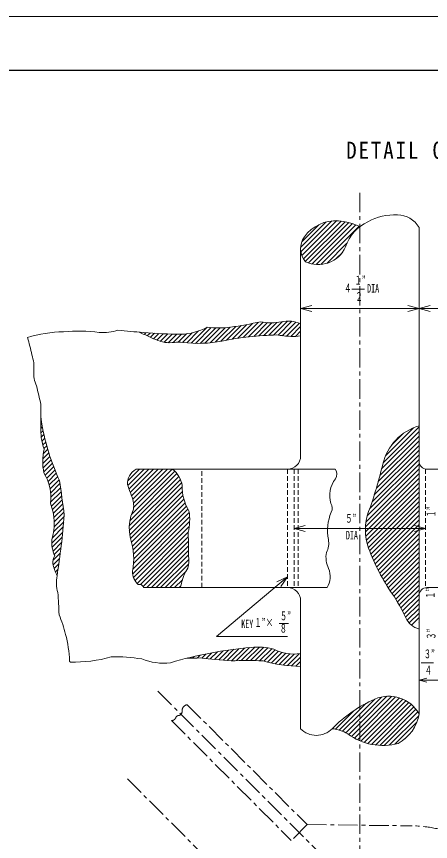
# Model space of a CAD drawing. Units: millimetres, scale not verified. Extents: x -6153 to 6153, y -4352 to 4352.
# Drawn here: x 851 to 2449, y 1168 to 4352 of the extents above; entities that cross this region are included whole.
import ezdxf
from ezdxf.enums import TextEntityAlignment as Align

# ---------------------------------------------------------------- set-up
doc = ezdxf.new("R2010")
doc.units = ezdxf.units.MM
doc.header["$LTSCALE"] = 15
doc.linetypes.add('CHAIN1', pattern=[8, 5, -1, 1, -1])
doc.linetypes.add('DASHED1', pattern=[1.8, 1.2, -0.6])
for name, color, linetype, lineweight in [('0-0_0', 3, 'Continuous', 18), ('0-1_芯', 4, 'CHAIN1', 18), ('0-2_寸法', 2, 'Continuous', 18), ('0-F_枠', 3, 'Continuous', 18)]:
    doc.layers.add(name, color=color, linetype=linetype, lineweight=lineweight)
doc.styles.add('ＭＳ ゴシック', font='')
doc.styles.get('ＭＳ ゴシック').set_extended_font_data('MS Gothic')

msp = doc.modelspace()

# ---------------------------------------------------------------- linework, layer by layer
at = {"layer": '0-0_0'}
for p, q in [((1948, 3460.4), (2046.64, 3559.03)), ((1948.97, 3443.41), (2068.75, 3563.19)), ((1952.56, 3482.91), (2017.86, 3548.22)), ((1952.75, 3429.23), (2087.66, 3564.14)), ((1958.52, 3417.03), (2104.25, 3562.76)), ((1965.91, 3406.47), (2119.63, 3560.18)), ((1978.32, 3400.92), (2134.19, 3556.79)), ((1992.41, 3397.05), (2148.04, 3552.67)), ((2008.21, 3394.89), (2161.23, 3547.9)), ((2026.39, 3395.11), (2173.81, 3542.52)), ((2405.16, 3537.71), (2405.16, 1660.78)), ((2048.6, 3399.36), (2126.9, 3477.65)), ((1947.96, 3459.58), (1947.96, 2655.71)), ((2084.19, 3416.98), (2109.03, 3441.83)), ((1524.92, 3091.19), (1586.89, 3153.17)), ((1618.53, 3095.01), (1676.6, 3153.08)), ((1640.1, 3098.62), (1697.52, 3156.04)), ((1662.35, 3102.9), (1718.84, 3159.4)), ((1684.12, 3106.71), (1740.58, 3163.17)), ((1705.42, 3110.06), (1762.77, 3167.4)), ((1726.3, 3112.97), (1785.45, 3172.12)), ((1746.77, 3115.48), (1803.65, 3172.36)), ((1766.86, 3117.61), (1819.86, 3170.61)), ((1786.59, 3119.38), (1837.36, 3170.15)), ((1805.99, 3120.82), (1856.51, 3171.34)), ((1825.06, 3121.93), (1877.82, 3174.7)), ((1843.83, 3122.75), (1897.55, 3176.46)), ((1861.28, 3122.23), (1914.63, 3175.58)), ((1877.07, 3120.06), (1929.89, 3172.88)), ((1893.36, 3118.39), (1943.73, 3168.76)), ((1910.17, 3117.24), (1947.96, 3155.03)), ((1331.05, 3130.82), (1333.24, 3133.01)), ((1343.4, 3125.21), (1349.85, 3131.65)), ((1355.76, 3119.6), (1366.57, 3130.42)), ((1368.13, 3114.01), (1383.43, 3129.32)), ((1380.51, 3108.43), (1400.44, 3128.36)), ((1392.96, 3102.93), (1417.58, 3127.54)), ((1406.3, 3098.3), (1434.86, 3126.87)), ((1420.91, 3094.95), (1452.3, 3126.34)), ((1437.09, 3093.17), (1469.89, 3125.97)), ((1455.39, 3093.51), (1487.66, 3125.78)), ((1474.98, 3095.14), (1507.01, 3127.17)), ((1492.14, 3094.34), (1528.68, 3130.88)), ((1508.27, 3092.51), (1554.01, 3138.25)), ((1542.15, 3090.47), (1603.08, 3151.4)), ((1560.04, 3090.4), (1620.02, 3150.38)), ((1578.66, 3091.05), (1637.81, 3150.21)), ((1598.11, 3092.55), (1656.61, 3151.05)), ((1928.34, 3117.45), (1947.96, 3137.07)), ((944.53, 2780.21), (947.93, 2783.62)), ((945.12, 2798.76), (945.85, 2799.5)), ((944.64, 2762.37), (950.65, 2768.38)), ((945.39, 2745.16), (953.62, 2753.39)), ((2260.65, 2605.61), (2405.16, 2750.12)), ((2266.4, 2629.33), (2405.16, 2768.08)), ((2275.63, 2656.51), (2384.17, 2765.05)), ((2299.09, 2697.93), (2342.75, 2741.59)), ((946.71, 2728.51), (956.82, 2738.62)), ((948.9, 2712.74), (960.22, 2724.06)), ((952.34, 2698.22), (963.83, 2709.71)), ((2247.75, 2556.79), (2405.16, 2714.2)), ((2254.48, 2581.48), (2405.16, 2732.16)), ((954.51, 2664.48), (971.64, 2681.6)), ((956.83, 2684.76), (967.64, 2695.56)), ((2232.4, 2505.52), (2405.16, 2678.28)), ((2240.41, 2531.49), (2405.16, 2696.24)), ((952.4, 2626.44), (980.19, 2654.24)), ((952.51, 2644.52), (975.82, 2667.83)), ((2223.66, 2478.82), (2405.16, 2660.32)), ((953.71, 2609.79), (984.74, 2640.83)), ((956.18, 2594.3), (989.47, 2627.59)), ((961.95, 2582.11), (994.37, 2614.53)), ((2205.16, 2424.4), (2405.16, 2624.4)), ((2214.11, 2451.31), (2405.16, 2642.36)), ((967.98, 2570.18), (999.43, 2601.63)), ((973.22, 2557.46), (1004.65, 2588.89)), ((1280.64, 2559.55), (1326, 2604.91)), ((1280.83, 2541.78), (1343.96, 2604.91)), ((1285.26, 2528.25), (1361.92, 2604.91)), ((1288.72, 2405.98), (1470.55, 2587.82)), ((1290.1, 2515.13), (1379.88, 2604.91)), ((1294.5, 2429.73), (1462.17, 2597.4)), ((1295.33, 2502.4), (1397.84, 2604.91)), ((1300.08, 2489.19), (1415.8, 2604.91)), ((1302.97, 2474.12), (1433.76, 2604.91)), ((1303.29, 2456.48), (1451.72, 2604.91)), ((2081.46, 2604.91), (1312.78, 2604.91)), ((2198.37, 2381.69), (2405.16, 2588.48)), ((2200.4, 2401.68), (2405.16, 2606.44)), ((2585.5, 2604.91), (2435.64, 2604.91)), ((977.59, 2543.87), (1010.04, 2576.32)), ((980.97, 2529.28), (1015.59, 2563.91)), ((983.18, 2513.54), (1018.65, 2549.01)), ((1286.52, 2385.83), (1477.8, 2577.1)), ((1286.57, 2367.92), (1483.82, 2565.16)), ((1288.25, 2351.64), (1488.44, 2551.82)), ((2228.91, 2376.31), (2405.16, 2552.56)), ((982.87, 2477.3), (1023.34, 2517.78)), ((983.97, 2496.36), (1021.02, 2533.41)), ((1291.27, 2336.69), (1490.65, 2536.07)), ((1295.39, 2322.85), (1491.53, 2518.99)), ((2246.87, 2376.31), (2405.16, 2534.6)), ((2264.83, 2376.31), (2405.16, 2516.64)), ((986.07, 2462.55), (1025.61, 2502.09)), ((990.06, 2448.58), (1027.85, 2486.36)), ((1298.81, 2308.31), (1493.8, 2503.31)), ((1301.43, 2292.97), (1497.22, 2488.77)), ((2282.79, 2376.31), (2405.16, 2498.68)), ((993.22, 2433.78), (1030.03, 2470.59)), ((995.43, 2418.03), (1032.17, 2454.76)), ((1303.14, 2276.73), (1501.62, 2475.2)), ((1303.79, 2259.41), (1506.88, 2462.5)), ((2300.75, 2376.31), (2405.16, 2480.72)), ((2318.71, 2376.31), (2405.16, 2462.76)), ((996.25, 2382.93), (1035.2, 2421.87)), ((996.53, 2401.16), (1034.26, 2438.9)), ((1299.6, 2201.34), (1519.35, 2421.09)), ((1300.84, 2220.54), (1517.84, 2437.54)), ((1303.14, 2240.8), (1512.92, 2450.58)), ((2336.67, 2376.31), (2405.16, 2444.8)), ((2354.63, 2376.31), (2405.16, 2426.83)), ((994.19, 2362.91), (1033.45, 2402.16)), ((1302.97, 2186.75), (1519.55, 2403.33)), ((2235.71, 2239.42), (2405.16, 2408.87)), ((2241.48, 2227.23), (2405.16, 2390.91)), ((987.03, 2319.83), (1029.55, 2362.34)), ((989.61, 2340.36), (1031.56, 2382.32)), ((1308.72, 2174.54), (1518.06, 2383.87)), ((1316.35, 2164.21), (1514.22, 2362.08)), ((2199.49, 2346.89), (2228.91, 2376.31)), ((2201.92, 2331.36), (2246.87, 2376.31)), ((2205.32, 2316.8), (2264.83, 2376.31)), ((2209.57, 2303.09), (2282.79, 2376.31)), ((2214.42, 2289.98), (2300.75, 2376.31)), ((2219.47, 2277.06), (2318.71, 2376.31)), ((2224.7, 2264.34), (2336.67, 2376.31)), ((2230.12, 2251.79), (2354.63, 2376.31)), ((2247.42, 2215.21), (2405.16, 2372.95)), ((988.69, 2303.52), (1027.4, 2342.23)), ((1329.66, 2159.56), (1514.3, 2344.2)), ((1340.3, 2152.24), (1514.71, 2326.65)), ((2253.53, 2203.36), (2405.16, 2354.99)), ((2259.8, 2191.68), (2405.16, 2337.03)), ((992.03, 2288.9), (1025.11, 2321.98)), ((996.72, 2275.64), (1022.68, 2301.59)), ((1353.73, 2147.71), (1515.07, 2309.04)), ((2266.24, 2180.15), (2405.16, 2319.07)), ((2272.84, 2168.79), (2405.16, 2301.11)), ((992.14, 2253.09), (1020.11, 2281.06)), ((1371.69, 2147.71), (1515.37, 2291.39)), ((1389.65, 2147.71), (1515.62, 2273.68)), ((2279.6, 2157.59), (2405.16, 2283.15)), ((2286.52, 2146.55), (2405.16, 2265.19)), ((992.48, 2235.47), (1017.38, 2260.37)), ((996.65, 2221.68), (1014.5, 2239.53)), ((1407.61, 2147.71), (1515.82, 2255.92)), ((1425.57, 2147.71), (1515.72, 2237.86)), ((2293.59, 2135.66), (2405.16, 2247.23)), ((2300.81, 2124.92), (2405.16, 2229.27)), ((1001.35, 2208.42), (1011.47, 2218.54)), ((1006.55, 2195.66), (1008.28, 2197.39)), ((1443.53, 2147.71), (1503.87, 2208.04)), ((2308.09, 2114.24), (2405.16, 2211.31)), ((1461.49, 2147.71), (1491.31, 2177.52)), ((2315.16, 2103.35), (2405.16, 2193.35)), ((2322.02, 2092.24), (2405.16, 2175.39)), ((2049.86, 2147.71), (1342.67, 2147.71)), ((1479.47, 2147.72), (1485.99, 2154.25)), ((2328.65, 2080.92), (2405.16, 2157.43)), ((2335.07, 2069.37), (2405.16, 2139.47)), ((2623.6, 2147.71), (2435.64, 2147.71)), ((2341.25, 2057.6), (2405.16, 2121.51)), ((2347.2, 2045.59), (2405.16, 2103.55)), ((1947.96, 2096.91), (1947.96, 1603.02)), ((2352.92, 2033.34), (2405.16, 2085.58)), ((2359.09, 2021.55), (2405.16, 2067.62)), ((2366.82, 2011.33), (2405.16, 2049.66)), ((2376.03, 2002.58), (2405.16, 2031.7)), ((2404.76, 2013.34), (2405.16, 2013.74)), ((2386.74, 1995.33), (2386.82, 1995.4)), ((1664.89, 1866.17), (1710.79, 1912.07)), ((1681.61, 1864.93), (1731, 1914.32)), ((1700.37, 1865.73), (1750.93, 1916.28)), ((1718.8, 1866.2), (1770.69, 1918.09)), ((1736.93, 1866.37), (1788.95, 1918.39)), ((1754.76, 1866.24), (1805.82, 1917.3)), ((1772.32, 1865.84), (1821.56, 1915.08)), ((1789.61, 1865.17), (1836.35, 1911.91)), ((1530.13, 1875.09), (1536.87, 1881.83)), ((1548.64, 1875.65), (1560, 1887)), ((1566.59, 1875.64), (1582.68, 1891.72)), ((1582.89, 1873.97), (1604.94, 1896.02)), ((1599.22, 1872.34), (1626.81, 1899.94)), ((1615.58, 1870.75), (1648.31, 1903.48)), ((1631.98, 1869.19), (1669.47, 1906.67)), ((1648.42, 1867.66), (1690.29, 1909.53)), ((1805.97, 1863.56), (1849.61, 1907.21)), ((1820.39, 1860.03), (1862.24, 1901.88)), ((1835.1, 1856.77), (1875.78, 1897.46)), ((1850.09, 1853.81), (1890.34, 1894.06)), ((1865.39, 1851.14), (1906.13, 1891.88)), ((1881, 1848.8), (1923.43, 1891.22)), ((1896.96, 1846.79), (1942.76, 1892.59)), ((1913.26, 1845.14), (1947.96, 1879.83)), ((1512.01, 1874.94), (1513.26, 1876.19)), ((1929.95, 1843.86), (1947.96, 1861.87)), ((1947.03, 1842.99), (1947.96, 1843.91)), ((2176.56, 1623.5), (2281.23, 1728.17)), ((2176.56, 1605.54), (2298.98, 1727.96)), ((2176.56, 1587.58), (2314.77, 1725.78)), ((2176.56, 1641.46), (2260.53, 1725.43)), ((2176.56, 1569.62), (2329.06, 1722.11)), ((2176.56, 1659.42), (2233.94, 1716.8)), ((2176.56, 1677.38), (2199.14, 1699.96)), ((2179.92, 1555.01), (2342.12, 1717.22)), ((2193, 1550.14), (2354.13, 1711.27)), ((2206.79, 1545.97), (2365.19, 1704.36)), ((2221.37, 1542.58), (2375.35, 1696.57)), ((2236.83, 1540.09), (2384.65, 1687.91)), ((2082.41, 1601.19), (2154.85, 1673.63)), ((2096.89, 1597.71), (2176.56, 1677.38)), ((2110.22, 1593.08), (2176.56, 1659.42)), ((2253.34, 1538.63), (2393.11, 1678.4)), ((2271.09, 1538.42), (2400.7, 1668.03)), ((2122.55, 1587.45), (2176.56, 1641.46)), ((2290.43, 1539.8), (2403.82, 1653.19)), ((2311.91, 1543.33), (2396.41, 1627.83)), ((2133.68, 1580.62), (2176.56, 1623.5)), ((2144.39, 1573.37), (2176.56, 1605.54)), ((2155.65, 1566.67), (2176.56, 1587.58)), ((2167.48, 1560.54), (2176.56, 1569.62)), ((2350.03, 1563.48), (2371.1, 1584.55))]:
    msp.add_line(p, q, dxfattribs=at)
at = {"layer": '0-0_0', "color": 1, "linetype": 'DASHED1'}
for p, q in [((1566.96, 2147.71), (1566.96, 2604.91)), ((1897.16, 2604.91), (1897.16, 2147.71)), ((1922.56, 2604.91), (1922.56, 2147.71)), ((1938.43, 2604.91), (1938.43, 2147.71)), ((2430.56, 2604.91), (2430.56, 2147.71))]:
    msp.add_line(p, q, dxfattribs=at)
at = {"layer": '0-0_0'}
msp.add_lwpolyline([(2198.22, 2363.58), (2210.95, 2376.31), (2405.16, 2570.52)], dxfattribs=at)
for centre, radius, start, end in [((2309.17, 3377.81), 208.55, 86.61522, 119.08358), ((2322.55, 3491.21), 94.8, 29.37787, 90.64622), ((2085.9, 3410.86), 153.29, 87.02411, 143.60859), ((2071.51, 3320.56), 244.41, 64.5431, 84.75264), ((2275.13, 3413.06), 161.7, 114.61132, 162.00098), ((2025.92, 3456.34), 78.02, 144.36144, 220.46474), ((2015.91, 3510.11), 115.48, 244.69989, 335.93635), ((1482.03, 3338.39), 212.69, 271.35422, 299.46036), ((1632.09, 3491.39), 341.23, 262.34547, 277.65453), ((1494.79, 4512.98), 1372, 277.65453, 282.59873), ((1834.06, 3377.86), 207.74, 258.89648, 281.10352), ((1899.36, 3045.11), 131.36, 68.28747, 101.10352), ((1038.53, 2652.29), 482.86, 90.69219, 107.47743), ((1090.89, 2588.52), 549.68, 81.68325, 96.07733), ((1181.99, 3337.5), 205.41, 266.7665, 287.23038), ((1830.59, 9049.85), 5937.71, 264.31914, 265.268), ((7239.67, 16117.82), 14267.94, 245.50783, 245.78913), ((1502.49, 5086.22), 1960.52, 265.268, 269.54892), ((1888.38, 1875.44), 1248.1, 91.49814, 101.30646), ((1934.68, 3598.97), 482.35, 260.5823, 267.05403), ((244.25, 2915.61), 678.56, 11.10361, 16.89823), ((1443.71, 3227.75), 134.75, 245.78913, 277.30818), ((1477.5, 2964.22), 130.94, 82.69182, 97.30818), ((1553, 3552.88), 462.54, 262.69182, 281.30646), ((1917.52, 3265.56), 148.51, 267.05403, 281.82667), ((775.49, 2997.62), 143.15, 354.5184, 19.87679), ((1024.92, 2973.69), 107.43, 174.5184, 206.05978), ((-8388.77, 683.94), 9583.26, 13.08973, 13.53308), ((1232.34, 2828.84), 287.98, 174.92221, 190.08308), ((1420.18, 2774.38), 475.68, 176.41882, 185.77961), ((1830.14, 2935.14), 895.16, 190.08308, 204.67661), ((2462.87, 2577.82), 203.1, 106.50625, 166.78933), ((1108.22, 2742.81), 162.14, 185.77961, 202.03326), ((1156.48, 2634.17), 204.23, 166.46102, 192.33654), ((1897.16, 2655.71), 50.8, 270, 360), ((707.94, 2989.78), 1599.53, 339.95455, 346.78933), ((2435.64, 2635.39), 30.48, 180, 270), ((808.23, 2496.94), 175.73, 352.23039, 32.18148), ((1343.03, 2549.41), 63.2, 118.59584, 184.47536), ((1388.83, 2524.78), 103.21, 9.22478, 50.92963), ((2056.29, 2585.5), 31.78, 325.98763, 37.6326), ((-3770.47, 1813.74), 4845.23, 7.28036, 8.87685), ((2167.02, 2502.41), 106.71, 142.2583, 196.36601), ((1639.64, 2651.55), 375.23, 196.57886, 203.91564), ((1667.97, 2536.61), 177.32, 178.47744, 211.60398), ((1207, 2463.55), 96.55, 352.1863, 21.81993), ((776.99, 2395.36), 219.62, 343.13182, 20.75492), ((2040.58, 2454.93), 29.69, 328.15519, 35.90044), ((-2310.59, 2709.23), 3358.11, 351.16047, 355.19177), ((1457.78, 2377.36), 171.47, 154.78144, 193.48306), ((1306.59, 2409.87), 213.06, 346.63183, 9.13264), ((2245.3, 2367.46), 193.33, 158.19925, 190.21954), ((2404.07, 2370.91), 205.98, 159.95455, 200.04545), ((-4348.51, 2199.22), 5864.61, 0.42611, 1.57689), ((1113.58, 2324.42), 126.63, 176.73409, 204.82666), ((1055.17, 2258.77), 248.62, 348.94885, 18.43307), ((1985.08, 2318.1), 71.57, 331.02048, 12.15049), ((2951.51, 2570.65), 788.73, 200.04545, 214.64181), ((1054.14, 2241.1), 63.15, 151.47838, 179.99168), ((2143.69, 2264.63), 97.84, 168.92081, 206.26676), ((1281.72, 2315.25), 300.04, 194.30631, 204.00221), ((1466, 2242.47), 49.94, 328.84267, 0.42611), ((1366.28, 2209.07), 67.12, 178.25695, 227.3752), ((1656.01, 2127.58), 172.11, 148.84267, 170.84491), ((1983.29, 2190.29), 79.02, 327.39273, 23.12924), ((1140.2, 2167.28), 135.08, 168.93708, 196.57201), ((1324.99, 2141.36), 18.79, 19.75215, 102.81191), ((1477.93, 2155.78), 8.2, 280.25462, 354.32157), ((1897.16, 2096.91), 50.8, 0, 90), ((2435.64, 2117.23), 30.48, 90, 180), ((-1027.05, 1976.49), 2043.46, 1.86675, 4.27326), ((1834.64, 1798.97), 568.81, 24.12433, 34.64181), ((530.12, 1839.05), 526.35, 14.10323, 22.80451), ((2425, 2063.35), 78.05, 204.12433, 255.2719), ((569.58, 1844.09), 486.87, 2.37778, 14.65946), ((1898.21, 318.9), 1604.16, 95.06443, 106.39493), ((1783.41, 1701.23), 217.22, 73.62732, 97.08737), ((1073.92, 2383.13), 522.8, 268.33643, 285.86451), ((1241.14, 1369.43), 511.39, 79.47311, 92.7242), ((1921.19, 2059.29), 168.09, 242.90734, 279.16285), ((1060.23, 1864.48), 4.2, 182.57556, 249.28844), ((1418.23, 2082.68), 226.48, 248.32059, 276.89653), ((1513.94, 2720.48), 845.55, 269.61822, 273.17773), ((2300.85, 8984.81), 7146.99, 264.05665, 265.01591), ((1738.1, 755.88), 1110.49, 86.68353, 93.00268), ((1972.71, 2512.81), 670.32, 255.27574, 267.8839), ((2288.51, 1593.92), 134.45, 29.82212, 113.63525), ((2445.61, 1234.95), 526.29, 113.63525, 135.62367), ((2250.35, 1684.23), 156.58, 298.40373, 351.38859), ((2008.7, 1662.45), 84.98, 224.37633, 315.62367), ((2055.33, 1456.54), 147.16, 59.56453, 84.49856), ((2264.83, 1762.86), 224.53, 233.05437, 285.49839)]:
    msp.add_arc(centre, radius, start, end, dxfattribs=at)
at = {"layer": '0-1_芯'}
for p, q in [((2176.56, 3671.71), (2176.56, -506.33)), ((1397.05, 1747.68), (3537.74, -393)), ((1509.98, 1695.82), (1973.08, 1232.72)), ((1448.92, 1634.75), (1912.01, 1171.66)), ((1279.18, 1409.36), (1793.82, 894.71)), ((1973.08, 1232.72), (1912.01, 1171.66)), ((1973.08, 1232.72), (2378.57, 1228.31))]:
    msp.add_line(p, q, dxfattribs=at)
for centre, radius, start, end in [((1514.12, 1672.1), 24.08, 99.89548, 178.32612), ((1474.35, 1669.55), 16.03, 270.27227, 11.69226), ((1450.17, 1651.48), 16.78, 265.71391, 344.21917), ((1478.09, 1640.73), 13.3, 105.96835, 152.28694), ((2373.6, 771.14), 457.2, 359.33936, 89.37658)]:
    msp.add_arc(centre, radius, start, end, dxfattribs=at)
at = {"layer": '0-2_寸法'}
for p, q in [((2146.02, 3299.33), (2194.11, 3299.33)), ((1947.96, 3225.12), (1991.43, 3236.77)), ((2405.16, 3225.12), (1947.96, 3225.12)), ((1947.96, 3225.12), (1991.43, 3213.48)), ((2405.16, 3225.12), (2361.69, 3236.77)), ((2405.16, 3225.12), (2361.69, 3213.48)), ((2405.16, 3225.12), (2448.63, 3236.77)), ((2405.16, 3225.12), (2786.16, 3225.12)), ((2405.16, 3225.12), (2448.63, 3213.48)), ((1922.56, 2376.31), (1966.03, 2387.95)), ((1922.56, 2376.31), (2430.56, 2376.31)), ((1922.56, 2376.31), (1966.03, 2364.66)), ((2430.56, 2376.31), (2387.09, 2387.95)), ((2430.56, 2376.31), (2387.09, 2364.66)), ((1897.16, 2188.86), (1623.58, 1958.79)), ((1897.16, 2188.86), (1856.4, 2169.8)), ((1897.16, 2188.86), (1871.39, 2151.97)), ((1864.55, 2009.26), (1901.19, 2009.26)), ((1623.58, 1958.79), (1897.92, 1958.79)), ((2413.34, 1856.74), (2461.43, 1856.74)), ((2405.16, 1790.43), (2435.14, 1798.46)), ((2405.16, 1790.43), (2435.14, 1782.4)), ((2405.16, 1790.43), (2481.36, 1790.43))]:
    msp.add_line(p, q, dxfattribs=at)
at = {"layer": '0-F_枠'}
msp.add_line((-6153.08, 4352.17), (6153.08, 4352.17), dxfattribs=at)
at = {"layer": '0-F_枠', "lineweight": 25}
msp.add_line((-5946.08, 4145.17), (5945.97, 4145.17), dxfattribs=at)

# ---------------------------------------------------------------- texts
at = {"layer": '0-0_0', "color": 2, "insert": (2123.93, 3785.33), "char_height": 65.98, "attachment_point": 7, "style": 'ＭＳ ゴシック'}
msp.add_mtext('\\T1.18;\\W0.9;DETAIL\\~OF\\~(B)\\~GUDGEON', dxfattribs=at)
at = {"layer": '0-2_寸法', "style": 'ＭＳ ゴシック', "width": 0.6}
for s, p in [('１”', (2156.31, 3307.76)), ('４', (2116.26, 3277.49)), ('DIA', (2204.65, 3276.14)), ('２', (2159.66, 3244.73)), ('５”', (2120.66, 2388.18)), ('DIA', (2122.75, 2323.76)), ('５”', (1868.16, 2011.81)), ('KEY', (1718.79, 1981.34)), ('１”×', (1769.65, 1986.4)), ('８', (1867.4, 1963.79)), ('３”', (2423.63, 1865.16)), ('４', (2426.99, 1802.13))]:
    msp.add_text(s, height=32.99, dxfattribs=at).set_placement(p, align=Align.BOTTOM_LEFT)
for s, p in [('１”', (2478.39, 2418.77)), ('１”', (2475.49, 2104.9)), ('３”', (2478.6, 1946.84))]:
    msp.add_text(s, height=32.99, rotation=90, dxfattribs=at).set_placement(p, align=Align.BOTTOM_LEFT)

doc.saveas('drawing.dxf')
